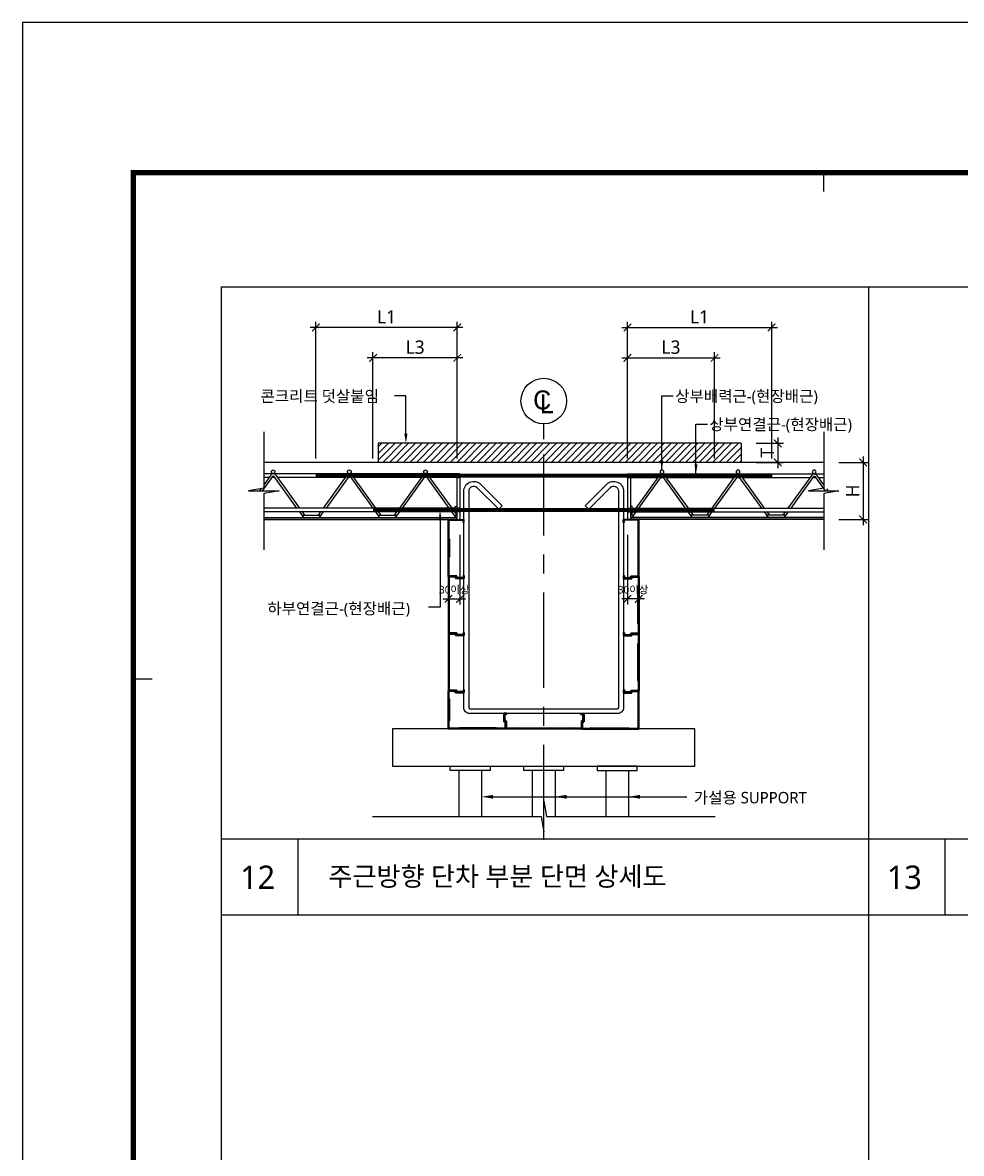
# Model space of a CAD drawing. Extents: x 10983 to 44623, y -18406 to 11294.
# Drawn here: x 19471 to 21937, y -15436 to -12466 of the extents above; entities that cross this region are included whole.
import ezdxf

# ---------------------------------------------------------------- set-up
doc = ezdxf.new("R2010")
doc.units = 0
doc.header["$LTSCALE"] = 100
doc.header["$MEASUREMENT"] = 0
doc.header["$PDMODE"] = 3
doc.header["$PDSIZE"] = 10
for name, pattern in [('CEN', [62, 60, -1, 0, -1]), ('CENTERX2', [4, 2.5, -0.5, 0.5, -0.5]), ('HIDDEN', [0.375, 0.25, -0.125])]:
    doc.linetypes.add(name, pattern=pattern)
doc.layers.get('0').update_dxf_attribs({"linetype": 'CONTINUOUS'})
doc.layers.get('Defpoints').update_dxf_attribs({"color": 165, "linetype": 'CONTINUOUS'})
for name, color, linetype in [('-비콘 단부', 7, 'CONTINUOUS'), ('DECK-CEN', 1, 'CEN'), ('DECK-CON', 2, 'CONTINUOUS'), ('DECK-DIM', 255, 'CONTINUOUS'), ('DECK-HATCH', 251, 'CONTINUOUS'), ('DECK-JOINT BAR', 4, 'HIDDEN'), ('DECK-LATTICE', 7, 'CONTINUOUS'), ('DECK-PG', 4, 'CONTINUOUS'), ('DECK-RC', 251, 'CONTINUOUS'), ('DECK-RC(ETC)', 252, 'CONTINUOUS'), ('DECK-TABLE', 7, 'CONTINUOUS'), ('DECK-TEX1', 6, 'CONTINUOUS'), ('DECK-TEXT', 7, 'CONTINUOUS'), ('DECK-TITLE TEXT', 3, 'CONTINUOUS'), ('DECK-TRANS', 3, 'CONTINUOUS'), ('E2', 7, 'CONTINUOUS'), ('form', 7, 'CONTINUOUS')]:
    doc.layers.add(name, color=color, linetype=linetype)
doc.styles.add('SY Panel', font='malgun.ttf')
doc.styles.add('VICON TEXT', font='malgun.ttf')
doc.styles.add('굴림', font='Gulim.ttf')
doc.dimstyles.new('STDECK-DIM', dxfattribs={"dimtxt": 35, "dimasz": 20, "dimexe": 15, "dimexo": 40, "dimgap": 10, "dimtad": 1, "dimdec": 0, "dimtxsty": 'SY Panel', "dimblk": 'ARCHTICK', "dimcen": 2.5, "dimdle": 15, "dimclrd": 7, "dimclre": 7, "dimclrt": 6, "dimadec": 0, "dimazin": 0, "dimtfac": 1, "dimtdec": 0, "dimtmove": 0, "dimatfit": 3, "dimldrblk": 'ARCHTICK', "dimfxl": 1, "dimarcsym": 0})
doc.dimstyles.new('SY-SHAPE DIM', dxfattribs={"dimscale": 2.5, "dimtxt": 12, "dimasz": 7, "dimexe": 3, "dimexo": 3, "dimgap": 1.5, "dimtad": 1, "dimdec": 0, "dimlunit": 6, "dimtxsty": 'SY Panel', "dimcen": 2.5, "dimclrt": 4, "dimadec": 0, "dimazin": 0, "dimtfac": 1, "dimtdec": 0, "dimtix": 1, "dimtmove": 0, "dimatfit": 3, "dimfxl": 1, "dimarcsym": 0})

# ---------------------------------------------------------------- blocks, each defined once
blk = doc.blocks.new('_ArchTick')
at = {"color": 0, "linetype": 'ByBlock', "const_width": 0.15}
blk.add_lwpolyline([(-0.5, -0.5), (0.5, 0.5)], dxfattribs=at)
blk = doc.blocks.new('*D560')
at = {"layer": 'DECK-DIM', "color": 7, "lineweight": -2}
for p, q in [((20627.4, -13267), (20226, -13267)), ((20241, -13611.3), (20241, -13252)), ((20612.4, -13611.3), (20612.4, -13252))]:
    blk.add_line(p, q, dxfattribs=at)
at = {"layer": 'Defpoints', "color": 0, "ltscale": 0.5}
for p in [(20241, -13267), (20241, -13651.3), (20612.4, -13651.3)]:
    blk.add_point(p, dxfattribs=at)
at = {"layer": 'DECK-DIM', "color": 7, "lineweight": -2, "ltscale": 0.5, "xscale": 20, "yscale": 20, "zscale": 20, "rotation": 180}
blk.add_blockref('_ArchTick', (20241, -13267), dxfattribs=at)
at = {"layer": 'DECK-DIM', "color": 7, "lineweight": -2, "ltscale": 0.5, "xscale": 20, "yscale": 20, "zscale": 20}
blk.add_blockref('_ArchTick', (20612.4, -13267), dxfattribs=at)
at = {"layer": 'DECK-DIM', "color": 6, "ltscale": 0.5, "insert": (20426.7, -13239.1), "char_height": 35, "attachment_point": 5, "style": 'SY Panel'}
blk.add_mtext('L1', dxfattribs=at)
blk = doc.blocks.new('*D561')
at = {"layer": 'DECK-DIM', "color": 7, "lineweight": -2}
for p, q in [((21044.5, -13267), (21453.4, -13267)), ((21059.5, -13611.3), (21059.5, -13252)), ((21438.4, -13611.3), (21438.4, -13252))]:
    blk.add_line(p, q, dxfattribs=at)
at = {"layer": 'Defpoints', "color": 0, "ltscale": 0.5}
for p in [(21438.4, -13267), (21059.5, -13651.3), (21438.4, -13651.3)]:
    blk.add_point(p, dxfattribs=at)
at = {"layer": 'DECK-DIM', "color": 7, "lineweight": -2, "ltscale": 0.5, "xscale": 20, "yscale": 20, "zscale": 20, "rotation": 180}
blk.add_blockref('_ArchTick', (21059.5, -13267), dxfattribs=at)
at = {"layer": 'DECK-DIM', "color": 7, "lineweight": -2, "ltscale": 0.5, "xscale": 20, "yscale": 20, "zscale": 20}
blk.add_blockref('_ArchTick', (21438.4, -13267), dxfattribs=at)
at = {"layer": 'DECK-DIM', "color": 6, "ltscale": 0.5, "insert": (21248.9, -13239.1), "char_height": 35, "attachment_point": 5, "style": 'SY Panel'}
blk.add_mtext('L1', dxfattribs=at)
blk = doc.blocks.new('*D562')
at = {"layer": 'DECK-DIM', "color": 7, "lineweight": -2}
for p, q in [((20391, -13611.3), (20391, -13332)), ((20612.4, -13611.3), (20612.4, -13332)), ((20627.4, -13347), (20376, -13347))]:
    blk.add_line(p, q, dxfattribs=at)
at = {"layer": 'Defpoints', "color": 0, "ltscale": 0.5}
for p in [(20391, -13347), (20391, -13651.3), (20612.4, -13651.3)]:
    blk.add_point(p, dxfattribs=at)
at = {"layer": 'DECK-DIM', "color": 7, "lineweight": -2, "ltscale": 0.5, "xscale": 20, "yscale": 20, "zscale": 20, "rotation": 180}
blk.add_blockref('_ArchTick', (20391, -13347), dxfattribs=at)
at = {"layer": 'DECK-DIM', "color": 7, "lineweight": -2, "ltscale": 0.5, "xscale": 20, "yscale": 20, "zscale": 20}
blk.add_blockref('_ArchTick', (20612.4, -13347), dxfattribs=at)
at = {"layer": 'DECK-DIM', "color": 6, "ltscale": 0.5, "insert": (20501.7, -13318.9), "char_height": 35, "attachment_point": 5, "style": 'SY Panel'}
blk.add_mtext('L3', dxfattribs=at)
blk = doc.blocks.new('*D563')
at = {"layer": 'DECK-DIM', "color": 7, "lineweight": -2}
for p, q in [((21059.5, -13611.3), (21059.5, -13332)), ((21288.4, -13611.3), (21288.4, -13332)), ((21044.5, -13347), (21303.4, -13347))]:
    blk.add_line(p, q, dxfattribs=at)
at = {"layer": 'Defpoints', "color": 0, "ltscale": 0.5}
for p in [(21288.4, -13347), (21059.5, -13651.3), (21288.4, -13651.3)]:
    blk.add_point(p, dxfattribs=at)
at = {"layer": 'DECK-DIM', "color": 7, "lineweight": -2, "ltscale": 0.5, "xscale": 20, "yscale": 20, "zscale": 20, "rotation": 180}
blk.add_blockref('_ArchTick', (21059.5, -13347), dxfattribs=at)
at = {"layer": 'DECK-DIM', "color": 7, "lineweight": -2, "ltscale": 0.5, "xscale": 20, "yscale": 20, "zscale": 20}
blk.add_blockref('_ArchTick', (21288.4, -13347), dxfattribs=at)
at = {"layer": 'DECK-DIM', "color": 6, "ltscale": 0.5, "insert": (21173.9, -13318.9), "char_height": 35, "attachment_point": 5, "style": 'SY Panel'}
blk.add_mtext('L3', dxfattribs=at)
blk = doc.blocks.new('*D564')
at = {"layer": 'DECK-DIM', "color": 7, "lineweight": -2}
for p, q in [((21615.1, -13621.3), (21693.6, -13621.3)), ((21678.6, -13606.3), (21678.6, -13786.3)), ((21615.1, -13771.3), (21693.6, -13771.3))]:
    blk.add_line(p, q, dxfattribs=at)
at = {"layer": 'Defpoints', "color": 0, "ltscale": 0.5}
for p in [(21575.1, -13621.3), (21575.1, -13771.3), (21678.6, -13771.3)]:
    blk.add_point(p, dxfattribs=at)
at = {"layer": 'DECK-DIM', "color": 7, "lineweight": -2, "ltscale": 0.5, "xscale": 20, "yscale": 20, "zscale": 20}
for p, rotation in [((21678.6, -13621.3), 90), ((21678.6, -13771.3), 270)]:
    blk.add_blockref('_ArchTick', p, dxfattribs=dict(at, rotation=rotation))
at = {"layer": 'DECK-DIM', "color": 6, "ltscale": 0.5, "insert": (21651.1, -13696.3), "char_height": 35, "attachment_point": 5, "rotation": 90, "style": 'SY Panel'}
blk.add_mtext('H', dxfattribs=at)
blk = doc.blocks.new('*D565')
at = {"layer": 'DECK-DIM', "color": 7, "lineweight": -2}
for p, q in [((21397.9, -13571.3), (21469.4, -13571.3)), ((21454.4, -13556.3), (21454.4, -13636.3)), ((21397.9, -13621.3), (21469.4, -13621.3))]:
    blk.add_line(p, q, dxfattribs=at)
at = {"layer": 'Defpoints', "color": 0, "ltscale": 0.5}
for p in [(21357.9, -13571.3), (21357.9, -13621.3), (21454.4, -13621.3)]:
    blk.add_point(p, dxfattribs=at)
at = {"layer": 'DECK-DIM', "color": 7, "lineweight": -2, "ltscale": 0.5, "xscale": 20, "yscale": 20, "zscale": 20}
for p, rotation in [((21454.4, -13571.3), 90), ((21454.4, -13621.3), 270)]:
    blk.add_blockref('_ArchTick', p, dxfattribs=dict(at, rotation=rotation))
at = {"layer": 'DECK-DIM', "color": 6, "ltscale": 0.5, "insert": (21426.9, -13595.9), "char_height": 35, "attachment_point": 5, "rotation": 90, "style": 'SY Panel'}
blk.add_mtext('T', dxfattribs=at)
blk = doc.blocks.new('*D566')
at = {"layer": 'DECK-DIM', "color": 7, "linetype": 'ByBlock', "lineweight": -2}
for p, q in [((20589.5, -13822.9), (20589.5, -13995)), ((20619.5, -13811.3), (20619.5, -13995)), ((20574.5, -13980), (20634.5, -13980))]:
    blk.add_line(p, q, dxfattribs=at)
at = {"layer": 'Defpoints', "color": 0, "ltscale": 0.5}
for p in [(20619.5, -13771.3), (20589.5, -13782.9), (20619.5, -13980)]:
    blk.add_point(p, dxfattribs=at)
at = {"layer": 'DECK-DIM', "color": 7, "lineweight": -2, "ltscale": 0.5, "xscale": 20, "yscale": 20, "zscale": 20, "rotation": 180}
blk.add_blockref('_ArchTick', (20589.5, -13980), dxfattribs=at)
at = {"layer": 'DECK-DIM', "color": 7, "lineweight": -2, "ltscale": 0.5, "xscale": 20, "yscale": 20, "zscale": 20}
blk.add_blockref('_ArchTick', (20619.5, -13980), dxfattribs=at)
at = {"layer": 'DECK-DIM', "color": 6, "ltscale": 0.5, "insert": (20604.5, -13956.9), "char_height": 35, "attachment_point": 5, "style": 'SY Panel'}
blk.add_mtext('{\\H0.57143x;30이상}', dxfattribs=at)
blk = doc.blocks.new('*D567')
at = {"layer": 'DECK-DIM', "color": 7, "linetype": 'ByBlock', "lineweight": -2}
for p, q in [((21059.5, -13811.3), (21059.5, -13995)), ((21089.5, -13822.9), (21089.5, -13995)), ((21104.5, -13980), (21044.5, -13980))]:
    blk.add_line(p, q, dxfattribs=at)
at = {"layer": 'Defpoints', "color": 0, "ltscale": 0.5}
for p in [(21059.5, -13771.3), (21089.5, -13782.9), (21059.5, -13980)]:
    blk.add_point(p, dxfattribs=at)
at = {"layer": 'DECK-DIM', "color": 7, "lineweight": -2, "ltscale": 0.5, "xscale": 20, "yscale": 20, "zscale": 20, "rotation": 180}
blk.add_blockref('_ArchTick', (21059.5, -13980), dxfattribs=at)
at = {"layer": 'DECK-DIM', "color": 7, "lineweight": -2, "ltscale": 0.5, "xscale": 20, "yscale": 20, "zscale": 20}
blk.add_blockref('_ArchTick', (21089.5, -13980), dxfattribs=at)
at = {"layer": 'DECK-DIM', "color": 6, "ltscale": 0.5, "insert": (21074.5, -13956.9), "char_height": 35, "attachment_point": 5, "style": 'SY Panel'}
blk.add_mtext('{\\H0.57143x;30이상}', dxfattribs=at)
blk = doc.blocks.new('OC1-150')
at = {"color": 7}
for p, q in [((48, 154), (8, 154)), ((8, 146), (9, 146)), ((10, 0), (10, 1))]:
    blk.add_line(p, q, dxfattribs=at)
at = {"color": 7, "lineweight": 35, "ltscale": 0.2175}
for p, q in [((8, 146), (8, 154)), ((9, 146), (9, 153))]:
    blk.add_line(p, q, dxfattribs=at)
at = {"color": 7, "lineweight": 35}
for p, q in [((47, 153), (9, 153)), ((47, 5), (47, 153)), ((48, 4), (48, 154)), ((46, 102), (46, 56)), ((47, 54), (47, 104)), ((10, 1), (26.5, 1)), ((10, 0), (27.5, 0))]:
    blk.add_line(p, q, dxfattribs=at)
at = {"color": 7, "lineweight": 35, "ltscale": 0.055902}
for p, q in [((46, 102), (47, 104)), ((47, 54), (46, 56))]:
    blk.add_line(p, q, dxfattribs=at)
at = {"color": 7, "lineweight": 35, "ltscale": 0.16}
for p, q in [((26.5, 5), (47, 5)), ((27.5, 4), (48, 4))]:
    blk.add_line(p, q, dxfattribs=at)
at = {"color": 7, "lineweight": 35, "ltscale": 0.085}
for p, q in [((26.5, 1), (26.5, 5)), ((27.5, 0), (27.5, 4))]:
    blk.add_line(p, q, dxfattribs=at)
blk = doc.blocks.new('OC9-150')
at = {"color": 7, "lineweight": 35}
for p, q in [((0, 38), (0, 20.5)), ((1, 38), (1, 21.5)), ((154, 0), (4, 0)), ((153, 1), (5, 1)), ((29, 1), (129, 1)), ((31, 2), (127, 2)), ((41, 1), (121, 1))]:
    blk.add_line(p, q, dxfattribs=at)
at = {"color": 7}
blk.add_line((1, 38), (0, 38), dxfattribs=at)
at = {"color": 7, "lineweight": 35, "ltscale": 0.435001}
for p, q in [((149, 40), (149, 18.5)), ((150, 39), (150, 19.5))]:
    blk.add_line(p, q, dxfattribs=at)
at = {"color": 7, "lineweight": 35, "ltscale": 0.2175}
for p, q in [((157, 40), (149, 40)), ((157, 39), (150, 39))]:
    blk.add_line(p, q, dxfattribs=at)
at = {"color": 7, "lineweight": 35, "ltscale": 0.025}
blk.add_line((157, 39), (157, 40), dxfattribs=at)
at = {"color": 7, "lineweight": 35, "ltscale": 0.085}
for p, q in [((4, 20.5), (0, 20.5)), ((5, 21.5), (1, 21.5))]:
    blk.add_line(p, q, dxfattribs=at)
at = {"color": 7, "lineweight": 35, "ltscale": 0.16}
for p, q in [((4, 20.5), (4, 0)), ((5, 21.5), (5, 1))]:
    blk.add_line(p, q, dxfattribs=at)
at = {"color": 7, "lineweight": 35, "ltscale": 0.055902}
for p, q in [((31, 2), (29, 1)), ((129, 1), (127, 2))]:
    blk.add_line(p, q, dxfattribs=at)
at = {"color": 7, "lineweight": 35, "ltscale": 0.06}
for p, q in [((153, 18.5), (149, 18.5)), ((154, 19.5), (150, 19.5))]:
    blk.add_line(p, q, dxfattribs=at)
at = {"color": 7, "lineweight": 35, "ltscale": 0.210001}
for p, q in [((153, 18.5), (153, 1)), ((154, 19.5), (154, 0))]:
    blk.add_line(p, q, dxfattribs=at)
blk = doc.blocks.new('OC5-150')
at = {"color": 7, "lineweight": 35}
for p, q in [((0, 0), (0, 100)), ((1, 1), (1, 99)), ((1, 80), (1, 20)), ((1, 80), (1, 20)), ((1, 68), (1, 28)), ((1, 68), (1, 28)), ((2, 78), (2, 22)), ((149, 1), (1, 1)), ((127, 1), (27, 1)), ((127, 1), (27, 1)), ((125, 2), (29, 2)), ((115, 1), (35, 1)), ((150, 0), (0, 0))]:
    blk.add_line(p, q, dxfattribs=at)
at = {"color": 7, "lineweight": 35, "ltscale": 0.16}
for p, q in [((19.5, 100), (0, 100)), ((18.5, 99), (1, 99))]:
    blk.add_line(p, q, dxfattribs=at)
at = {"color": 7, "lineweight": 35, "ltscale": 0.085}
for p, q in [((18.5, 95), (18.5, 99)), ((19.5, 96), (19.5, 100))]:
    blk.add_line(p, q, dxfattribs=at)
at = {"color": 7, "lineweight": 35, "ltscale": 0.435001}
for p, q in [((40, 95), (18.5, 95)), ((39, 96), (19.5, 96)), ((145, 40), (145, 18.5)), ((146, 39), (146, 19.5))]:
    blk.add_line(p, q, dxfattribs=at)
at = {"color": 7, "lineweight": 35, "ltscale": 0.2175}
for p, q in [((39, 103), (39, 96)), ((40, 103), (40, 95)), ((153, 40), (145, 40)), ((153, 39), (146, 39))]:
    blk.add_line(p, q, dxfattribs=at)
at = {"color": 7, "lineweight": 35, "ltscale": 0.025}
for p, q in [((39, 103), (40, 103)), ((153, 39), (153, 40))]:
    blk.add_line(p, q, dxfattribs=at)
at = {"color": 7, "lineweight": 35, "ltscale": 0.055902}
for p, q in [((2, 78), (1, 80)), ((1, 20), (2, 22)), ((27, 1), (29, 2)), ((125, 2), (127, 1))]:
    blk.add_line(p, q, dxfattribs=at)
at = {"color": 7, "lineweight": 35, "ltscale": 0.06}
for p, q in [((149, 18.5), (145, 18.5)), ((150, 19.5), (146, 19.5))]:
    blk.add_line(p, q, dxfattribs=at)
at = {"color": 7, "lineweight": 35, "ltscale": 0.210001}
for p, q in [((149, 18.5), (149, 1)), ((150, 19.5), (150, 0))]:
    blk.add_line(p, q, dxfattribs=at)
blk = doc.blocks.new('OC12-200')
at = {"color": 7, "lineweight": 35}
for p, q in [((-204, 38), (-204, 20.5)), ((-203, 38), (-203, 21.5)), ((3, 38), (3, 21.5)), ((4, 38), (4, 20.5)), ((0, 0), (-200, 0)), ((-1, 1), (-199, 1)), ((-175, 1), (-25, 1)), ((-173, 2), (-27, 2)), ((-163, 1), (-33, 1)), ((-7.1, 0), (-40.3, 0))]:
    blk.add_line(p, q, dxfattribs=at)
for p, q in [((-203, 38), (-204, 38)), ((3, 38), (4, 38))]:
    blk.add_line(p, q)
at = {"color": 7, "lineweight": 35, "ltscale": 0.085}
for p, q in [((-200, 20.5), (-204, 20.5)), ((-199, 21.5), (-203, 21.5)), ((-1, 21.5), (3, 21.5)), ((0, 20.5), (4, 20.5))]:
    blk.add_line(p, q, dxfattribs=at)
at = {"color": 7, "lineweight": 35, "ltscale": 0.16}
for p, q in [((-200, 20.5), (-200, 0)), ((-199, 21.5), (-199, 1)), ((-1, 21.5), (-1, 1)), ((0, 20.5), (0, 0))]:
    blk.add_line(p, q, dxfattribs=at)
at = {"color": 7, "lineweight": 35, "ltscale": 0.055902}
for p, q in [((-173, 2), (-175, 1)), ((-25, 1), (-27, 2))]:
    blk.add_line(p, q, dxfattribs=at)
blk = doc.blocks.new('TG7')
at = {"layer": 'DECK-TRANS', "ltscale": 0.5}
h = blk.add_hatch(color=3, dxfattribs=at)
h.dxf.hatch_style = 1
h.paths.add_polyline_path([(15909.3, 15098.2, 1), (15899.3, 15098.2, 0.399881), (15904.1, 15093.2), (15904.6, 15093.2, 0.399881)])
h.paths.add_polyline_path([(16099.4, 15098.2, 1), (16109.4, 15098.2, 1)])
h.paths.add_polyline_path([(16309.3, 15098.2, 1), (16299.3, 15098.2, 0.399881), (16304.1, 15093.2), (16304.6, 15093.2, 0.399881)])
at = {"layer": '-비콘 단부', "color": 116, "ltscale": 0.5}
blk.add_circle((16384.5, 15005.7), 2.5, dxfattribs=at)
at = {"layer": 'DECK-LATTICE', "ltscale": 0.5}
for p, q in [((16395, 15093.2), (15879.7, 15093.2)), ((15898.1, 15089.8), (15879.7, 15064.4)), ((15911, 15089.8), (15973.3, 15003.2)), ((16098.1, 15089.8), (16035.8, 15003.2)), ((16111, 15089.8), (16173.3, 15003.2)), ((16298.1, 15089.8), (16235.8, 15003.2)), ((16311, 15089.8), (16373.3, 15003.2)), ((16395, 15093.2), (16395, 15083.2)), ((15902.9, 15086.3), (15875.5, 15048.2)), ((15893.3, 15083.2), (15879.7, 15083.2)), ((15908.4, 15083.2), (15900.6, 15083.2)), ((15906.2, 15086.3), (15966, 15003.2)), ((16093.3, 15083.2), (15915.8, 15083.2)), ((16102.9, 15086.3), (16043.1, 15003.2)), ((16108.4, 15083.2), (16100.6, 15083.2)), ((16106.2, 15086.3), (16166, 15003.2)), ((16293.3, 15083.2), (16115.8, 15083.2)), ((16302.9, 15086.3), (16243.1, 15003.2)), ((16308.4, 15083.2), (16300.6, 15083.2)), ((16306.2, 15086.3), (16366, 15003.2)), ((16395, 15083.2), (16315.8, 15083.2)), ((15872.2, 15053.9), (15868.1, 15048.2)), ((16395, 15003.2), (15879.7, 15003.2)), ((16395, 14993.2), (15879.7, 14993.2)), ((15973.1, 14993.2), (15983.9, 14978.2)), ((15979.6, 14984.2), (16029.5, 14984.2)), ((15980.5, 14993.2), (15987, 14984.2)), ((15983.9, 14978.2), (16025.2, 14978.2)), ((16028.6, 14993.2), (16022.1, 14984.2)), ((16036, 14993.2), (16025.2, 14978.2)), ((16173.1, 14993.2), (16183.9, 14978.2)), ((16179.6, 14984.2), (16229.5, 14984.2)), ((16180.5, 14993.2), (16187, 14984.2)), ((16183.9, 14978.2), (16225.2, 14978.2)), ((16228.6, 14993.2), (16222.1, 14984.2)), ((16236, 14993.2), (16225.2, 14978.2)), ((16373.1, 14993.2), (16383.9, 14978.2)), ((16379.6, 14984.2), (16387, 14984.2)), ((16380.5, 14993.2), (16387, 14984.2))]:
    blk.add_line(p, q, dxfattribs=at)
at = {"layer": 'DECK-LATTICE', "linetype": 'ByBlock'}
for p, q in [((16387, 15083.2), (16387, 15003.2)), ((16387, 15083.2), (16395, 15083.2)), ((16395, 15083.2), (16395, 14973.2)), ((16383.9, 14978.2), (16387, 14978.2)), ((16387, 14993.2), (16387, 14973.2))]:
    blk.add_line(p, q, dxfattribs=at)
at = {"layer": 'DECK-LATTICE', "ltscale": 0.5}
for centre, radius in [((15904.5, 15085.2), 8), ((16104.5, 15085.2), 8), ((16304.5, 15085.2), 8), ((15904.5, 15085.2), 2), ((16104.5, 15085.2), 2), ((16304.5, 15085.2), 2)]:
    blk.add_arc(centre, radius, 35.7097, 144.2903, dxfattribs=at)
at = {"layer": 'DECK-PG', "ltscale": 0.5}
for p, q in [((15879.7, 14978.2), (16387, 14978.2)), ((15879.7, 14973.7), (16387, 14973.7)), ((15879.7, 14973.2), (16387, 14973.2))]:
    blk.add_line(p, q, dxfattribs=at)
at = {"layer": 'DECK-TRANS', "ltscale": 0.5}
for centre in [(15904.3, 15098.2), (16104.4, 15098.2), (16304.3, 15098.2)]:
    blk.add_circle(centre, 5, dxfattribs=at)

msp = doc.modelspace()

# ---------------------------------------------------------------- hatches: boundary and pattern name
at = {"layer": 'DECK-HATCH', "linetype": 'ByBlock'}
h = msp.add_hatch(dxfattribs=at)
h.set_pattern_fill('ANSI31', color=256, scale=100, style=0)
h.set_pattern_definition([(45, (-136658.576, -55844.999), (-8.8388348, 8.8388348), [])])
h.paths.add_polyline_path([(21357.9, -13621.3), (21357.9, -13571.3), (20404.6, -13571.3), (20404.6, -13621.3)])

# ---------------------------------------------------------------- linework, layer by layer
for p, q in [((20477.5, -13446.7), (20447.5, -13446.7)), ((20477.5, -13546.3), (20477.5, -13446.7)), ((20567.2, -13772.3), (20567.2, -14001.5)), ((20567.2, -14001.5), (20537.2, -14001.5))]:
    msp.add_line(p, q)
at = {"linetype": 'Continuous', "ltscale": 4}
msp.add_line((20706.5, -14499.7), (21215.9, -14499.7), dxfattribs=at)
for points in [[(20481.7, -13546.3), (20477.5, -13571.3), (20473.4, -13546.3)], [(20571.3, -13772.3), (20567.2, -13747.3), (20563, -13772.3)]]:
    msp.add_solid(points)
for points in [[(20706.5, -14504.7), (20676.5, -14499.7), (20706.5, -14494.7)], [(20899.5, -14504.7), (20869.5, -14499.7), (20899.5, -14494.7)], [(21092.5, -14504.7), (21062.5, -14499.7), (21092.5, -14494.7)]]:
    msp.add_solid(points, dxfattribs=at)
at = {"layer": 'DECK-CEN', "linetype": 'CENTERX2'}
msp.add_line((20839.7, -14613.2), (20839.7, -13600.6), dxfattribs=at)
at = {"layer": 'DECK-CON'}
for p, q in [((21357.9, -13571.3), (20404.6, -13571.3)), ((20404.6, -13571.3), (20404.6, -13621.3)), ((21357.9, -13571.3), (21357.9, -13621.3)), ((21575.1, -13621.3), (20104.3, -13621.3))]:
    msp.add_line(p, q, dxfattribs=at)
for points in [[(20104.3, -13541.3), (20104.3, -13689.3), (20064.3, -13696.3), (20144.3, -13696.3), (20104.3, -13703.3), (20104.3, -13851.3)], [(20389.7, -14551.6), (20832.7, -14551.6), (20839.7, -14591.6), (20839.7, -14511.6), (20846.7, -14551.6), (21289.7, -14551.6)]]:
    msp.add_lwpolyline(points, dxfattribs=at)
at = {"layer": 'DECK-CON', "elevation": 0}
msp.add_lwpolyline([(21575.1, -13541.3), (21575.1, -13689.3), (21535.1, -13696.3), (21615.1, -13696.3), (21575.1, -13703.3), (21575.1, -13851.3)], dxfattribs=at)
at = {"layer": 'DECK-JOINT BAR', "const_width": 10}
for points in [[(21439.9, -13656.3), (20240.4, -13656.3)], [(21288.4, -13746.3), (20391, -13746.3)]]:
    msp.add_lwpolyline(points, dxfattribs=at)
at = {"layer": 'DECK-RC', "color": 1}
msp.add_lwpolyline([(20957.7, -13744.7), (20948.6, -13735.5), (21005.1, -13678.9, -0.668179), (21049.5, -13697.3), (21049.5, -14265.3, -0.414214), (21033.5, -14281.3), (20645.5, -14281.3, -0.414214), (20629.5, -14265.3), (20629.5, -13697.3, -0.668179), (20673.9, -13678.9), (20730.5, -13735.5), (20721.3, -13744.7), (20664.7, -13688.1, 0.668179), (20642.5, -13697.3), (20642.5, -14265.3, 0.414214), (20645.5, -14268.3), (21033.5, -14268.3, 0.414214), (21036.5, -14265.3), (21036.5, -13697.3, 0.668179), (21014.3, -13688.1)], format="xyb", close=True, dxfattribs=at)
at = {"layer": 'DECK-RC(ETC)', "linetype": 'Continuous', "ltscale": 4}
for p, q in [((21236.7, -14321.3), (20442.3, -14321.3)), ((20442.3, -14321.3), (20442.3, -14419.5)), ((21236.7, -14419.5), (21236.7, -14321.3)), ((20442.3, -14419.5), (21236.7, -14419.5)), ((20594.2, -14419.5), (20698.9, -14419.5)), ((20594.2, -14430.8), (20594.2, -14419.5)), ((20698.9, -14430.8), (20594.2, -14430.8)), ((20616.5, -14430.8), (20616.5, -14551.6)), ((20676.5, -14430.8), (20676.5, -14551.6)), ((20698.9, -14419.5), (20698.9, -14430.8)), ((20787.2, -14419.5), (20891.8, -14419.5)), ((20787.2, -14430.8), (20787.2, -14419.5)), ((20891.8, -14430.8), (20787.2, -14430.8)), ((20809.5, -14430.8), (20809.5, -14551.6)), ((20869.5, -14430.8), (20869.5, -14551.6)), ((20891.8, -14419.5), (20891.8, -14430.8)), ((21084.8, -14419.5), (20980.2, -14419.5)), ((20980.2, -14419.5), (20980.2, -14430.8)), ((20980.2, -14430.8), (21084.8, -14430.8)), ((21002.5, -14430.8), (21002.5, -14551.6)), ((21062.5, -14430.8), (21062.5, -14551.6)), ((21084.8, -14430.8), (21084.8, -14419.5))]:
    msp.add_line(p, q, dxfattribs=at)
at = {"layer": 'DECK-TABLE', "ltscale": 0.5}
for p, q in [((21693.2, -13160.3), (21693.2, -18110.3)), ((20193.2, -14610.3), (20193.2, -14810.3)), ((21893.2, -14610.3), (21893.2, -14810.3)), ((26793.2, -14810.3), (19993.2, -14810.3))]:
    msp.add_line(p, q, dxfattribs=at)
at = {"layer": 'DECK-TABLE', "linetype": 'ByBlock'}
msp.add_line((19993.2, -14610.3), (26793.2, -14610.3), dxfattribs=at)
at = {"layer": 'DECK-TABLE', "ltscale": 0.5}
msp.add_lwpolyline([(19993.2, -13160.3), (26793.2, -13160.3), (26793.2, -18110.3), (19993.2, -18110.3)], close=True, dxfattribs=at)
at = {"layer": 'Defpoints'}
msp.add_lwpolyline([(19470.6, -18406.4), (27880.6, -18406.4), (27880.6, -12466.3), (19470.6, -12466.3)], close=True, dxfattribs=at)
at = {"layer": 'E2', "linetype": 'ByBlock'}
msp.add_line((20839.7, -13560.3), (20839.7, -13520.3), dxfattribs=at)
msp.add_circle((20839.7, -13460.3), 60, dxfattribs=at)
at = {"layer": 'form', "color": 30}
for p, q in [((21574.6, -12860.3), (21574.6, -12910.3)), ((19761.2, -14189.8), (19811.2, -14189.8))]:
    msp.add_line(p, q, dxfattribs=at)
at = {"layer": 'form', "color": 30, "const_width": 14.2}
msp.add_lwpolyline([(19761.2, -12860.3), (19761.2, -18178.5), (27714.9, -18178.5), (27714.9, -12860.3)], close=True, dxfattribs=at)

# ---------------------------------------------------------------- block references
at = {"xscale": -1}
for name, p in [('OC1-150', (20637.5, -13925.3)), ('OC5-150', (21089.5, -14321.3))]:
    msp.add_blockref(name, p, dxfattribs=at)
for name, p in [('OC1-150', (21041.5, -13925.3)), ('OC5-150', (20589.5, -14321.3)), ('OC12-200', (20939.5, -14321.3))]:
    msp.add_blockref(name, p)
at = {"xscale": -1, "rotation": 270}
for p in [(20589.5, -14075.3), (20589.5, -14225.3)]:
    msp.add_blockref('OC9-150', p, dxfattribs=at)
at = {"rotation": 90}
for p in [(21089.5, -14075.3), (21089.5, -14225.3)]:
    msp.add_blockref('OC9-150', p, dxfattribs=at)
at = {"layer": 'DECK-LATTICE'}
msp.add_blockref('TG7', (4224.5, -28744.5), dxfattribs=at)
at = {"layer": 'DECK-LATTICE', "xscale": -1}
msp.add_blockref('TG7', (37454.5, -28744.5), dxfattribs=at)

# ---------------------------------------------------------------- texts
at = {"layer": 'DECK-TEX1', "color": 6, "linetype": 'ByBlock', "style": '굴림'}
for s, p in [('C', (20811.9, -13482.4)), ('L', (20829.9, -13492.4))]:
    msp.add_text(s, height=50, dxfattribs=at).set_placement(p)
at = {"layer": 'DECK-TEXT', "style": 'VICON TEXT'}
for s, p in [('콘크리트 덧살붙임', (20095.4, -13462.5)), ('상부배력근-(현장배근)', (21184.9, -13462.5)), ('상부연결근-(현장배근)', (21274.7, -13536.6)), ('하부연결근-(현장배근)', (20113.6, -14020.3)), ('가설용 SUPPORT', (21233.9, -14517))]:
    msp.add_text(s, height=30, dxfattribs=at).set_placement(p)
at = {"layer": 'DECK-TITLE TEXT', "color": 3, "style": 'VICON TEXT'}
for s, height, p in [('12', 61.43, (20042.3, -14741.8)), ('주근방향 단차 부분 단면 상세도', 50.257, (20274.1, -14733.9)), ('13', 61.43, (21741.3, -14741.8))]:
    msp.add_text(s, height=height, dxfattribs=at).set_placement(p)

# ---------------------------------------------------------------- dimensions: what is measured, and where the dimension line sits
at = {"layer": 'DECK-DIM'}
for base, p1, p2, angle, text, picture, middle in [((20241, -13267), (20612.4, -13651.3), (20241, -13651.3), 180, 'L1', '*D560', (20426.7, -13239.1)), ((20391, -13347), (20612.4, -13651.3), (20391, -13651.3), 180, 'L3', '*D562', (20501.7, -13318.9)), ((21678.6, -13771.3), (21575.1, -13621.3), (21575.1, -13771.3), 90, 'H', '*D564', (21651.1, -13696.3))]:
    dim = msp.add_linear_dim(base=base, p1=p1, p2=p2, angle=angle, text=text, dimstyle='STDECK-DIM', dxfattribs=at)
    dim.commit()
    dim.dimension.update_dxf_attribs({"geometry": picture, "text_midpoint": middle})
for base, p2, text, picture, middle in [((21438.4, -13267), (21438.4, -13651.3), 'L1', '*D561', (21248.9, -13239.1)), ((21288.4, -13347), (21288.4, -13651.3), 'L3', '*D563', (21173.9, -13318.9))]:
    dim = msp.add_linear_dim(base=base, p1=(21059.5, -13651.3), p2=p2, text=text, dimstyle='STDECK-DIM', dxfattribs=at)
    dim.commit()
    dim.dimension.update_dxf_attribs({"geometry": picture, "text_midpoint": middle})
dim = msp.add_linear_dim(base=(21454.4, -13621.3), p1=(21357.9, -13571.3), p2=(21357.9, -13621.3), angle=90, text='T', dimstyle='STDECK-DIM', dxfattribs=at)
dim.commit()
dim.dimension.update_dxf_attribs({"geometry": '*D565', "text_midpoint": (21454.4, -13595.9), "dimtype": 160})
at = {"layer": 'DECK-DIM', "linetype": 'ByBlock'}
dim = msp.add_linear_dim(base=(20619.5, -13980), p1=(20589.5, -13782.9), p2=(20619.5, -13771.3), angle=180, text='{\\H0.57143x;30이상}', dimstyle='STDECK-DIM', dxfattribs=at)
dim.commit()
dim.dimension.update_dxf_attribs({"geometry": '*D566', "text_midpoint": (20604.5, -13980), "dimtype": 160})
dim = msp.add_linear_dim(base=(21059.5, -13980), p1=(21089.5, -13782.9), p2=(21059.5, -13771.3), text='{\\H0.57143x;30이상}', dimstyle='STDECK-DIM', dxfattribs=at)
dim.commit()
dim.dimension.update_dxf_attribs({"geometry": '*D567', "text_midpoint": (21074.5, -13980), "dimtype": 160})

# ---------------------------------------------------------------- leaders
for points in [[(21149.8, -13641.2), (21149.8, -13446.7), (21179.8, -13446.7)], [(21239.6, -13651.3), (21239.6, -13520.8), (21269.6, -13520.8)]]:
    msp.add_leader(points, dimstyle='SY-SHAPE DIM', override={"dimasz": 10, "dimgap": 1.5, "dimtad": 0})

doc.saveas('drawing.dxf')
